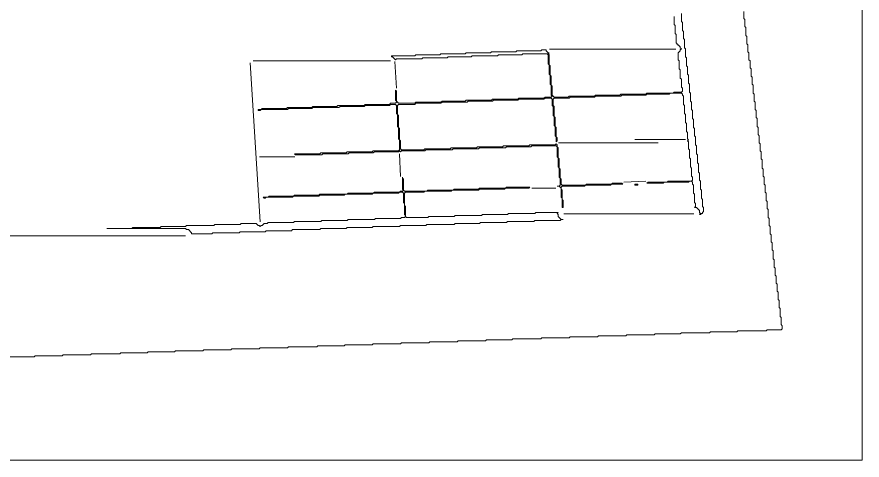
# Model space of a CAD drawing. Extents: x 9 to 1840, y 10 to 1241.
# Drawn here: x 1003 to 1840, y 10 to 448 of the extents above; entities that cross this region are included whole.
import ezdxf

# ---------------------------------------------------------------- set-up
doc = ezdxf.new("R2010")
doc.units = 0
for name, color, linetype, lineweight in [('TRACE_CURVE', 6, 'Continuous', 0), ('TRACE_STRAIGHT', 5, 'Continuous', 0), ('TRACE_TEXT_SYMBOL', 6, 'Continuous', 0)]:
    doc.layers.add(name, color=color, linetype=linetype, lineweight=lineweight)

msp = doc.modelspace()

# ---------------------------------------------------------------- linework, layer by layer
at = {"layer": 'TRACE_CURVE', "color": 6}
msp.add_lwpolyline([(9, 1241), (9, 10), (1840, 10), (1840, 1241)], close=True, dxfattribs=at)
for points in [[(1679, 287), (1679, 294), (1678, 295), (1678, 303), (1677, 304), (1677, 312), (1676, 313), (1676, 321), (1675, 322), (1675, 330), (1674, 331), (1674, 338), (1673, 339), (1673, 347), (1672, 348), (1672, 356), (1671, 357), (1671, 364), (1670, 365), (1670, 373), (1669, 374), (1669, 382), (1668, 383), (1668, 391), (1667, 392), (1667, 399), (1666, 400), (1666, 408), (1665, 409), (1665, 417), (1664, 418), (1664, 426), (1663, 427), (1663, 434), (1662, 435), (1662, 443), (1661, 444), (1661, 452)], [(1723, 454), (1723, 447), (1724, 446)], [(1654, 449), (1654, 441), (1655, 440), (1655, 432), (1656, 431), (1656, 423), (1657, 422), (1657, 421), (1658, 421), (1660, 419), (1660, 418), (1661, 417), (1660, 416), (1660, 415), (1658, 413), (1658, 406), (1659, 405), (1659, 397), (1660, 396), (1660, 388), (1661, 387), (1661, 379), (1662, 378), (1662, 375), (1661, 374), (1654, 374), (1653, 373), (1627, 373)], [(1724, 446), (1724, 439), (1725, 438), (1725, 430), (1726, 429), (1726, 422), (1727, 421), (1727, 414), (1728, 413), (1728, 406), (1729, 405), (1729, 398), (1730, 397), (1730, 390), (1731, 389), (1731, 382), (1732, 381), (1732, 373), (1733, 372), (1733, 365), (1734, 364), (1734, 357), (1735, 356), (1735, 349), (1736, 348), (1736, 340), (1737, 339), (1737, 332), (1738, 331), (1738, 324), (1739, 323), (1739, 316), (1740, 315), (1740, 308), (1741, 307), (1741, 299), (1742, 298), (1742, 291), (1743, 290), (1743, 283), (1744, 282), (1744, 275), (1745, 274), (1745, 267), (1746, 266), (1746, 259), (1747, 258), (1747, 250), (1748, 249), (1748, 242), (1749, 241), (1749, 234), (1750, 233), (1750, 226), (1751, 225), (1751, 218), (1752, 217), (1752, 209), (1753, 208), (1753, 201), (1754, 200), (1754, 193), (1755, 192), (1755, 185)], [(1627, 373), (1626, 372), (1601, 372), (1600, 371), (1576, 371), (1575, 370), (1550, 370), (1549, 369), (1535, 369), (1533, 371), (1533, 380), (1532, 381), (1532, 390), (1531, 391), (1531, 400), (1530, 401), (1530, 411), (1529, 412), (1530, 413), (1529, 413), (1527, 415), (1527, 416), (1523, 416), (1522, 415), (1498, 415), (1497, 414), (1473, 414), (1472, 413), (1448, 413), (1447, 412), (1423, 412), (1422, 411), (1398, 411), (1397, 410), (1374, 410), (1374, 409), (1375, 409), (1378, 406), (1379, 407), (1404, 407), (1405, 408), (1429, 408), (1430, 409), (1453, 409), (1454, 410), (1479, 410), (1480, 411), (1503, 411), (1504, 412), (1528, 412), (1529, 411), (1529, 402), (1530, 401), (1530, 392), (1531, 391), (1531, 382), (1532, 381), (1532, 371), (1533, 370), (1532, 369), (1526, 369), (1525, 368), (1500, 368), (1499, 367)], [(1499, 367), (1474, 367), (1473, 366), (1448, 366), (1447, 365), (1424, 365), (1423, 364), (1398, 364), (1397, 363), (1381, 363), (1379, 365), (1379, 375), (1378, 376), (1378, 366), (1379, 365), (1379, 364), (1378, 363), (1373, 363), (1372, 362), (1348, 362), (1347, 361), (1321, 361), (1320, 360), (1296, 360), (1295, 359), (1271, 359), (1270, 358), (1246, 358), (1245, 357), (1242, 357), (1242, 356), (1244, 356), (1245, 357), (1271, 357), (1272, 358), (1295, 358), (1296, 359), (1322, 359), (1323, 360), (1347, 360), (1348, 361), (1372, 361), (1373, 362), (1378, 362), (1379, 361), (1379, 353), (1380, 352), (1380, 340), (1381, 339), (1381, 328), (1382, 327), (1382, 317), (1381, 316), (1356, 316), (1355, 315), (1330, 315), (1329, 314), (1304, 314), (1303, 313), (1278, 313), (1279, 312), (1305, 312), (1306, 313), (1331, 313)], [(1536, 322), (1511, 322), (1510, 321), (1485, 321), (1484, 320), (1459, 320), (1458, 319), (1433, 319), (1432, 318), (1407, 318), (1406, 317), (1384, 317), (1383, 318), (1383, 326), (1382, 327), (1382, 338), (1381, 339), (1381, 351), (1380, 352), (1380, 361), (1381, 362), (1397, 362), (1398, 363), (1423, 363), (1424, 364), (1449, 364), (1450, 365), (1474, 365), (1475, 366), (1499, 366), (1500, 367), (1525, 367), (1526, 368), (1532, 368), (1533, 367), (1533, 361), (1534, 360), (1534, 351), (1535, 350), (1535, 341), (1536, 340), (1536, 331), (1537, 330), (1537, 325), (1538, 326), (1538, 329), (1537, 330), (1537, 339), (1536, 340), (1536, 349), (1535, 350), (1535, 360), (1534, 361), (1534, 367), (1535, 368), (1550, 368), (1551, 369), (1575, 369), (1576, 370), (1601, 370), (1602, 371), (1626, 371), (1627, 372), (1649, 372)], [(1649, 372), (1650, 373), (1661, 373), (1662, 372), (1662, 371), (1663, 370), (1663, 362), (1664, 361), (1664, 353), (1665, 352), (1665, 344), (1666, 343), (1666, 335), (1667, 334), (1667, 328), (1668, 327), (1667, 326), (1668, 325), (1668, 318), (1669, 317), (1669, 309), (1670, 308), (1670, 300), (1671, 299), (1671, 291), (1672, 290), (1672, 287), (1671, 286), (1648, 286), (1647, 285), (1628, 285), (1627, 284), (1643, 284), (1644, 285), (1668, 285), (1669, 286), (1671, 286), (1672, 285), (1672, 283), (1673, 282), (1673, 274), (1674, 273), (1674, 265), (1675, 264), (1675, 261), (1674, 260), (1676, 260), (1679, 257), (1679, 255), (1680, 254), (1679, 253), (1680, 253), (1681, 254), (1682, 254), (1682, 255), (1683, 256), (1683, 260), (1682, 261), (1682, 268), (1681, 269), (1681, 277), (1680, 278), (1680, 286), (1679, 287)], [(1331, 313), (1332, 314), (1356, 314), (1357, 315), (1381, 315), (1382, 316), (1383, 315), (1384, 316), (1407, 316), (1408, 317), (1434, 317), (1435, 318), (1460, 318), (1461, 319), (1487, 319), (1488, 320), (1512, 320), (1513, 321), (1537, 321), (1538, 320), (1538, 310), (1539, 309), (1539, 300), (1540, 299), (1540, 290), (1541, 289), (1541, 282), (1540, 281), (1538, 281), (1540, 281), (1542, 279), (1542, 270), (1543, 269), (1543, 260), (1544, 260), (1544, 267), (1543, 268), (1543, 277), (1542, 278), (1542, 280), (1543, 281), (1565, 281), (1566, 282), (1591, 282), (1592, 283), (1603, 283), (1602, 284), (1593, 284), (1592, 283), (1567, 283), (1566, 282), (1543, 282), (1542, 283), (1542, 288), (1541, 289), (1541, 298), (1540, 299), (1540, 308), (1539, 309), (1539, 319), (1538, 320), (1538, 322), (1537, 323), (1536, 322)], [(1385, 290), (1385, 278), (1386, 277), (1385, 276), (1383, 276), (1382, 275), (1357, 275), (1356, 274), (1331, 274), (1330, 273), (1303, 273), (1302, 272), (1278, 272), (1277, 271), (1253, 271), (1252, 270), (1247, 270), (1248, 269), (1249, 269), (1250, 270), (1276, 270), (1277, 271), (1302, 271), (1303, 272), (1327, 272), (1328, 273), (1355, 273), (1356, 274), (1381, 274), (1382, 275), (1385, 275), (1386, 274), (1386, 265), (1387, 264), (1387, 253), (1388, 252), (1388, 251), (1387, 250), (1384, 250), (1383, 249), (1358, 249), (1357, 248), (1331, 248), (1330, 247), (1305, 247), (1304, 246), (1278, 246), (1277, 245), (1252, 245), (1251, 244), (1248, 244), (1246, 242), (1245, 242), (1244, 241), (1243, 242), (1242, 242), (1240, 244), (1225, 244), (1224, 243), (1199, 243), (1198, 242), (1171, 242), (1170, 241), (1146, 241)], [(1434, 277), (1460, 277), (1461, 278), (1486, 278), (1487, 279), (1510, 279), (1511, 280), (1488, 280), (1487, 279), (1461, 279), (1460, 278), (1436, 278), (1435, 277), (1410, 277), (1409, 276), (1387, 276), (1386, 277), (1386, 288), (1385, 289), (1385, 290)], [(1146, 241), (1145, 240), (1118, 240), (1117, 239), (1092, 239), (1170, 239), (1171, 238), (1173, 238), (1176, 235), (1176, 234), (1196, 234), (1197, 235), (1223, 235), (1224, 236), (1249, 236), (1250, 237), (1275, 237), (1276, 238), (1303, 238), (1304, 239), (1329, 239), (1330, 240), (1355, 240), (1356, 241), (1382, 241), (1383, 242), (1408, 242), (1409, 243), (1436, 243), (1437, 244), (1461, 244), (1462, 245), (1488, 245), (1489, 246), (1515, 246), (1516, 247), (1541, 247), (1542, 248), (1544, 248), (1542, 248), (1539, 251), (1539, 253), (1538, 254), (1539, 255), (1517, 255), (1516, 254), (1490, 254), (1489, 253), (1464, 253), (1463, 252), (1437, 252), (1436, 251), (1411, 251), (1410, 250), (1389, 250), (1388, 251), (1388, 261), (1387, 262), (1387, 274), (1388, 275), (1406, 275), (1407, 276), (1433, 276), (1434, 277)], [(1755, 185), (1756, 184), (1756, 177), (1757, 176), (1757, 169), (1758, 168), (1758, 161), (1759, 160), (1759, 152), (1760, 151), (1760, 144), (1761, 143), (1761, 140), (1760, 139), (1746, 139), (1745, 138), (1717, 138), (1716, 137), (1690, 137), (1689, 136), (1661, 136), (1660, 135), (1635, 135), (1634, 134), (1607, 134), (1606, 133), (1579, 133), (1578, 132), (1551, 132), (1550, 131), (1523, 131), (1522, 130), (1494, 130), (1493, 129), (1468, 129), (1467, 128), (1440, 128), (1439, 127), (1412, 127), (1411, 126), (1384, 126), (1383, 125), (1356, 125), (1355, 124), (1328, 124), (1327, 123), (1301, 123), (1300, 122), (1272, 122), (1271, 121), (1244, 121), (1243, 120), (1216, 120), (1215, 119), (1188, 119), (1187, 118), (1160, 118), (1159, 117), (1133, 117), (1132, 116), (1106, 116), (1105, 115), (1077, 115), (1076, 114)], [(1076, 114), (1049, 114), (1048, 113), (1021, 113), (1020, 112), (992, 112)]]:
    msp.add_lwpolyline(points, dxfattribs=at)
at = {"layer": 'TRACE_STRAIGHT', "color": 5}
for p, q in [((1530.58, 416.7), (1655.63, 416.7)), ((1234.05, 403.11), (1243.82, 245.67)), ((1236.85, 405.16), (1373.09, 405.16)), ((1377.25, 404.4), (1378.96, 378.02)), ((1615, 327.26), (1665, 327.26)), ((1539.4, 323.87), (1638.12, 323.87)), ((1243.13, 309.99), (1278.17, 309.99)), ((1381.79, 313.12), (1383.02, 290.62)), ((1604, 285), (1626, 286)), ((1513.12, 279.1), (1536.88, 279.1)), ((1544.53, 253.6), (1673.29, 253.6)), ((880.39, 231.78), (1170.09, 231.78))]:
    msp.add_line(p, q, dxfattribs=at)
at = {"layer": 'TRACE_TEXT_SYMBOL', "color": 6}
msp.add_lwpolyline([(1615, 283), (1618, 283), (1618, 282), (1615, 282)], close=True, dxfattribs=at)

doc.saveas('drawing.dxf')
